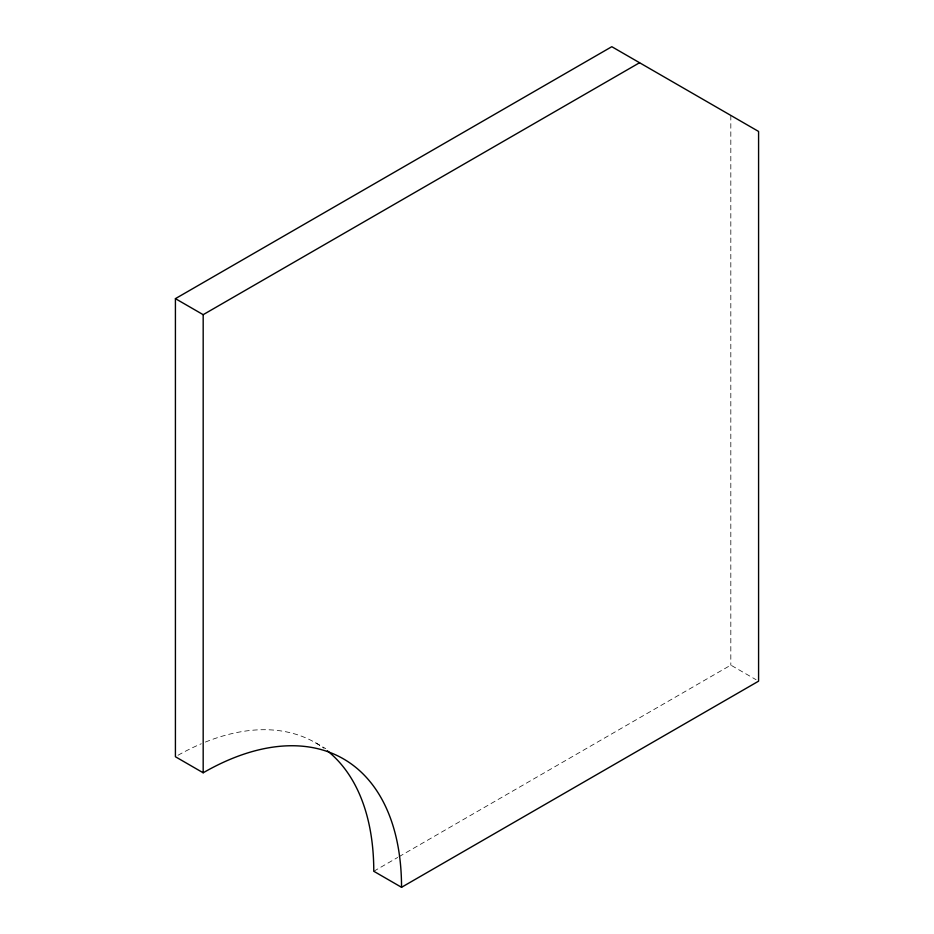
<?xml version="1.0" encoding="UTF-8"?>
<svg xmlns="http://www.w3.org/2000/svg" width="934" height="934" viewBox="0 0 934 934"><rect width="100%" height="100%" fill="white"/><g stroke="black" fill="none" stroke-linecap="round" stroke-linejoin="round"><path stroke-width="0.7" stroke-dasharray="4.67 3.5" d="M373.775 871.27L397.744 857.424M399.005 856.7L730.82 665.125L756.061 679.707M315.669 742.845L325.768 748.683M730.82 115.419L730.82 665.125M205.352 742.075A280.527 161.956 -60 0 1 323.97 748.251M177.997 755.267A280.527 161.956 -60 0 1 201.3 743.756"/><path stroke-width="1.4" d="M401.538 887.3A280.527 161.956 -60 0 0 203.18 772.78L175.417 756.738L175.417 298.647L611.805 46.7L758.583 131.449L758.583 681.166L401.538 887.3L373.775 871.27A280.527 161.956 -60 0 0 327.367 750.831M175.417 298.647L203.18 314.676L639.568 62.73M203.18 314.676L203.18 772.78"/></g></svg>
